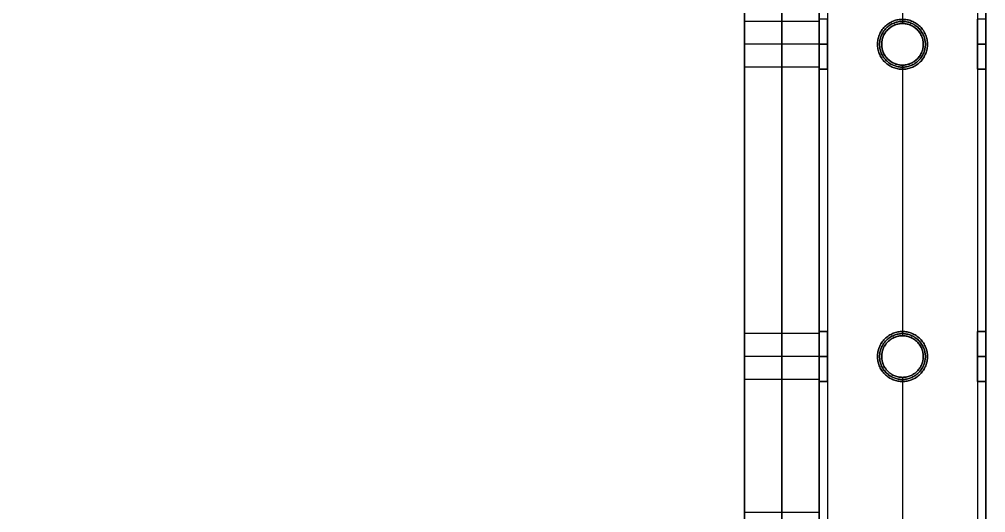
# Model space of a CAD drawing. Header units: millimetres. Extents: x -6529 to 809, y -8611 to 207.
# Drawn here: x 576.8 to 809, y -7653 to -7534.5 of the extents above; entities that cross this region are included whole.
import ezdxf

# ---------------------------------------------------------------- set-up
doc = ezdxf.new("R2010")
doc.units = ezdxf.units.MM
doc.header["$MEASUREMENT"] = 0
doc.layers.add('platen', color=7, linetype='Continuous', true_color=0x007f00)
doc.layers.add('staal', color=5, linetype='Continuous', true_color=0x0000ff)

# ---------------------------------------------------------------- blocks, each defined once
blk = doc.blocks.new('plaat base')
at = {"layer": 'platen'}
for p, q in [((58, -600), (1258, -600)), ((58, -600, 18), (1258, -600, 18)), ((245.5, -1232.5), (245.5, -1232.5, 18)), ((320.5, -1232.5), (320.5, -1232.5, 18)), ((240, -1238), (240, -1238, 18)), ((251, -1238), (251, -1238, 18)), ((315, -1238), (315, -1238, 18)), ((326, -1238), (326, -1238, 18)), ((245.5, -1243.5), (245.5, -1243.5, 18)), ((320.5, -1243.5), (320.5, -1243.5, 18))]:
    blk.add_line(p, q, dxfattribs=at)
for points in [[(658, 58), (508, 58), (358, 58)], [(358, 58), (358, 58, 9), (358, 58, 18)], [(658, 58, 18), (508, 58, 18), (358, 58, 18)], [(358, 58), (358, 29), (358, 0)], [(358, 58, 18), (358, 29, 18), (358, 0, 18)], [(658, 58, 9), (508, 58, 9), (358, 58, 9)], [(358, 58, 9), (358, 29, 9), (358, 0, 9)], [(1258, -300), (1258, -121), (1258, 58)], [(1258, -300, 18), (1258, -121, 18), (1258, 58, 18)], [(1258, -300, 9), (1258, -121, 9), (1258, 58, 9)], [(358, 29), (358, 29, 9), (358, 29, 18)], [(358, 0), (179, 0), (0, 0)], [(358, 0, 18), (179, 0, 18), (0, 0, 18)], [(358, 0, 9), (179, 0, 9), (0, 0, 9)], [(358, 0), (358, 0, 9), (358, 0, 18)], [(358, -1258), (358, -1229), (358, -1200)], [(358, -1200), (358, -1200, 9), (358, -1200, 18)], [(358, -1258, 18), (358, -1229, 18), (358, -1200, 18)], [(358, -1200), (508, -1200), (658, -1200)], [(358, -1200, 18), (508, -1200, 18), (658, -1200, 18)], [(358, -1258, 9), (358, -1229, 9), (358, -1200, 9)], [(358, -1200, 9), (508, -1200, 9), (658, -1200, 9)], [(358, -1229), (358, -1229, 9), (358, -1229, 18)], [(58, -1258), (208, -1258), (358, -1258)], [(58, -1258, 18), (208, -1258, 18), (358, -1258, 18)], [(58, -1258, 9), (208, -1258, 9), (358, -1258, 9)], [(358, -1258), (358, -1258, 9), (358, -1258, 18)]]:
    blk.add_open_spline(points, degree=2, dxfattribs=at)
for points in [[(245.5, -1243.5), (240, -1243.5), (240, -1238), (240, -1232.5), (245.5, -1232.5), (251, -1232.5), (251, -1238), (251, -1243.5), (245.5, -1243.5)], [(245.5, -1243.5, 18), (240, -1243.5, 18), (240, -1238, 18), (240, -1232.5, 18), (245.5, -1232.5, 18), (251, -1232.5, 18), (251, -1238, 18), (251, -1243.5, 18), (245.5, -1243.5, 18)], [(320.5, -1243.5), (315, -1243.5), (315, -1238), (315, -1232.5), (320.5, -1232.5), (326, -1232.5), (326, -1238), (326, -1243.5), (320.5, -1243.5)], [(320.5, -1243.5, 18), (315, -1243.5, 18), (315, -1238, 18), (315, -1232.5, 18), (320.5, -1232.5, 18), (326, -1232.5, 18), (326, -1238, 18), (326, -1243.5, 18), (320.5, -1243.5, 18)]]:
    blk.add_rational_spline(points, [1, 0.707106781187, 1, 0.707106781187, 1, 0.707106781187, 1, 0.707106781187, 1], degree=2, knots=[-31.415927, -31.415927, -31.415927, -23.561945, -23.561945, -15.707963, -15.707963, -7.853982, -7.853982, 0, 0, 0], dxfattribs=at)
blk = doc.blocks.new('plaat laag')
at = {"layer": 'platen'}
for p, q in [((-3.27, -989.99, -38), (14.73, -990.05, -38)), ((-3.29, -995.49, -43.5), (14.71, -995.55, -43.5)), ((-3.29, -995.49, -32.5), (14.71, -995.55, -32.5)), ((-3.31, -1000.99, -38), (14.69, -1001.05, -38)), ((-3.52, -1064.99, -38), (14.48, -1065.05, -38)), ((-3.54, -1070.49, -43.5), (14.46, -1070.55, -43.5)), ((-3.54, -1070.49, -32.5), (14.46, -1070.55, -32.5)), ((-3.56, -1075.99, -38), (14.44, -1076.05, -38))]:
    blk.add_line(p, q, dxfattribs=at)
for points in [[(-0.19, -58, 300), (-2.18, -658, 300), (-4.16, -1257.99, 300)], [(17.81, -58.06, 300), (15.82, -658.06, 300), (13.84, -1258.05, 300)], [(-3.17, -957.99, 600), (-3.76, -1136.99, 600), (-4.35, -1315.99, 600)], [(-4.16, -1257.99, -58), (-3.66, -1107.99, -58), (-3.17, -957.99, -58)], [(5.83, -958.02, 600), (5.24, -1137.02, 600), (4.65, -1316.02, 600)], [(4.84, -1258.02, -58), (5.34, -1108.02, -58), (5.83, -958.02, -58)], [(14.83, -958.05, 600), (14.24, -1137.05, 600), (13.65, -1316.05, 600)], [(13.84, -1258.05, -58), (14.34, -1108.05, -58), (14.83, -958.05, -58)]]:
    blk.add_open_spline(points, degree=2, dxfattribs=at)
for points in [[(-3.29, -995.49, -43.5), (-3.31, -1000.99, -43.5), (-3.31, -1000.99, -38), (-3.31, -1000.99, -32.5), (-3.29, -995.49, -32.5), (-3.27, -989.99, -32.5), (-3.27, -989.99, -38), (-3.27, -989.99, -43.5), (-3.29, -995.49, -43.5)], [(14.71, -995.55, -43.5), (14.69, -1001.05, -43.5), (14.69, -1001.05, -38), (14.69, -1001.05, -32.5), (14.71, -995.55, -32.5), (14.73, -990.05, -32.5), (14.73, -990.05, -38), (14.73, -990.05, -43.5), (14.71, -995.55, -43.5)], [(-3.54, -1070.49, -43.5), (-3.56, -1075.99, -43.5), (-3.56, -1075.99, -38), (-3.56, -1075.99, -32.5), (-3.54, -1070.49, -32.5), (-3.52, -1064.99, -32.5), (-3.52, -1064.99, -38), (-3.52, -1064.99, -43.5), (-3.54, -1070.49, -43.5)], [(14.46, -1070.55, -43.5), (14.44, -1076.05, -43.5), (14.44, -1076.05, -38), (14.44, -1076.05, -32.5), (14.46, -1070.55, -32.5), (14.48, -1065.05, -32.5), (14.48, -1065.05, -38), (14.48, -1065.05, -43.5), (14.46, -1070.55, -43.5)]]:
    blk.add_rational_spline(points, [1, 0.707106781187, 1, 0.707106781187, 1, 0.707106781187, 1, 0.707106781187, 1], degree=2, knots=[-31.415927, -31.415927, -31.415927, -23.561945, -23.561945, -15.707963, -15.707963, -7.853982, -7.853982, 0, 0, 0], dxfattribs=at)
blk = doc.blocks.new('top plaat')
at = {"layer": 'platen'}
for p, q in [((1296, -200), (1296, -200, 18)), ((1290.5, -205.5), (1290.5, -205.5, 18)), ((1301.5, -205.5), (1301.5, -205.5, 18)), ((1296, -211), (1296, -211, 18)), ((1296, -275), (1296, -275, 18)), ((1290.5, -280.5), (1290.5, -280.5, 18)), ((1301.5, -280.5), (1301.5, -280.5, 18)), ((1296, -286), (1296, -286, 18))]:
    blk.add_line(p, q, dxfattribs=at)
for points in [[(1316, -1236), (1316, -927), (1316, -618), (1316, -309), (1316, 0)], [(1316, -1236, 18), (1316, -927, 18), (1316, -618, 18), (1316, -309, 18), (1316, 0, 18)], [(1316, -1236, 9), (1316, -927, 9), (1316, -618, 9), (1316, -309, 9), (1316, 0, 9)]]:
    blk.add_open_spline(points, degree=2, knots=[7292.2246, 7292.2246, 7292.2246, 7911.517745, 7911.517745, 8530.810891, 8530.810891, 8530.810891], dxfattribs=at)
for points, knots in [([(1290.5, -205.5), (1290.5, -200), (1296, -200), (1301.5, -200), (1301.5, -205.5), (1301.5, -211), (1296, -211), (1290.5, -211), (1290.5, -205.5)], [-31.415927, -31.415927, -31.415927, -23.561945, -23.561945, -15.707963, -15.707963, -7.853982, -7.853982, 0, 0, 0]), ([(1290.5, -205.5, 18), (1290.5, -200, 18), (1296, -200, 18), (1301.5, -200, 18), (1301.5, -205.5, 18), (1301.5, -211, 18), (1296, -211, 18), (1290.5, -211, 18), (1290.5, -205.5, 18)], [-31.415927, -31.415927, -31.415927, -23.561945, -23.561945, -15.707963, -15.707963, -7.853982, -7.853982, 0, 0, 0]), ([(1290.5, -205.5, 9), (1290.5, -211, 9), (1296, -211, 9), (1301.5, -211, 9), (1301.5, -205.5, 9), (1301.5, -200, 9), (1296, -200, 9), (1290.5, -200, 9), (1290.5, -205.5, 9)], [0, 0, 0, 7.853982, 7.853982, 15.707963, 15.707963, 23.561945, 23.561945, 31.415927, 31.415927, 31.415927]), ([(1290.5, -280.5), (1290.5, -275), (1296, -275), (1301.5, -275), (1301.5, -280.5), (1301.5, -286), (1296, -286), (1290.5, -286), (1290.5, -280.5)], [-31.415927, -31.415927, -31.415927, -23.561945, -23.561945, -15.707963, -15.707963, -7.853982, -7.853982, 0, 0, 0]), ([(1290.5, -280.5, 18), (1290.5, -275, 18), (1296, -275, 18), (1301.5, -275, 18), (1301.5, -280.5, 18), (1301.5, -286, 18), (1296, -286, 18), (1290.5, -286, 18), (1290.5, -280.5, 18)], [-31.415927, -31.415927, -31.415927, -23.561945, -23.561945, -15.707963, -15.707963, -7.853982, -7.853982, 0, 0, 0]), ([(1290.5, -280.5, 9), (1290.5, -286, 9), (1296, -286, 9), (1301.5, -286, 9), (1301.5, -280.5, 9), (1301.5, -275, 9), (1296, -275, 9), (1290.5, -275, 9), (1290.5, -280.5, 9)], [0, 0, 0, 7.853982, 7.853982, 15.707963, 15.707963, 23.561945, 23.561945, 31.415927, 31.415927, 31.415927])]:
    blk.add_rational_spline(points, [1, 0.707106781187, 1, 0.707106781187, 1, 0.707106781187, 1, 0.707106781187, 1], degree=2, knots=knots, dxfattribs=at)

msp = doc.modelspace()

# ---------------------------------------------------------------- linework, layer by layer
at = {"layer": 'staal'}
for p, q in [((771.03, -7534.5, 696), (769.03, -7534.5, 696)), ((789.03, -7534.5, 714), (789.03, -7534.5, 716)), ((789.03, -7534.5, 676), (789.03, -7534.5, 678)), ((789.03, -7535.5, 38), (789.03, -7535.5, 40)), ((789.03, -7535.5), (789.03, -7535.5, 2)), ((809.03, -7534.5, 696), (807.03, -7534.5, 696)), ((771.03, -7540.5, 1966), (769.03, -7540.5, 1966)), ((771.03, -7540.5, 1978), (769.03, -7540.5, 1978)), ((769.03, -7540.5, 14), (771.03, -7540.5, 14)), ((769.03, -7540.5, 26), (771.03, -7540.5, 26)), ((771.03, -7540.5, 690), (769.03, -7540.5, 690)), ((771.03, -7540.5, 702), (769.03, -7540.5, 702)), ((783.03, -7540.5, 1990), (783.03, -7540.5, 1992)), ((783.03, -7540.5, 1952), (783.03, -7540.5, 1954)), ((783.03, -7540.5, 714), (783.03, -7540.5, 716)), ((783.03, -7540.5, 676), (783.03, -7540.5, 678)), ((784.03, -7540.5), (784.03, -7540.5, 2)), ((784.03, -7540.5, 38), (784.03, -7540.5, 40)), ((794.03, -7540.5, 38), (794.03, -7540.5, 40)), ((794.03, -7540.5), (794.03, -7540.5, 2)), ((795.03, -7540.5, 1990), (795.03, -7540.5, 1992)), ((795.03, -7540.5, 1952), (795.03, -7540.5, 1954)), ((795.03, -7540.5, 714), (795.03, -7540.5, 716)), ((795.03, -7540.5, 676), (795.03, -7540.5, 678)), ((809.03, -7540.5, 1966), (807.03, -7540.5, 1966)), ((809.03, -7540.5, 1978), (807.03, -7540.5, 1978)), ((807.03, -7540.5, 14), (809.03, -7540.5, 14)), ((807.03, -7540.5, 26), (809.03, -7540.5, 26)), ((809.03, -7540.5, 690), (807.03, -7540.5, 690)), ((809.03, -7540.5, 702), (807.03, -7540.5, 702)), ((789.03, -7545.5, 38), (789.03, -7545.5, 40)), ((789.03, -7545.5), (789.03, -7545.5, 2)), ((771.03, -7546.5, 1972), (769.03, -7546.5, 1972)), ((769.03, -7546.5, 20), (771.03, -7546.5, 20)), ((771.03, -7546.5, 696), (769.03, -7546.5, 696)), ((789.03, -7546.5, 1990), (789.03, -7546.5, 1992)), ((789.03, -7546.5, 1952), (789.03, -7546.5, 1954)), ((789.03, -7546.5, 714), (789.03, -7546.5, 716)), ((789.03, -7546.5, 676), (789.03, -7546.5, 678)), ((809.03, -7546.5, 1972), (807.03, -7546.5, 1972)), ((807.03, -7546.5, 20), (809.03, -7546.5, 20)), ((809.03, -7546.5, 696), (807.03, -7546.5, 696)), ((771.03, -7609.5, 1972), (769.03, -7609.5, 1972)), ((769.03, -7609.5, 20), (771.03, -7609.5, 20)), ((771.03, -7609.5, 696), (769.03, -7609.5, 696)), ((789.03, -7609.5, 1990), (789.03, -7609.5, 1992)), ((789.03, -7609.5, 1952), (789.03, -7609.5, 1954)), ((789.03, -7609.5, 714), (789.03, -7609.5, 716)), ((789.03, -7609.5, 676), (789.03, -7609.5, 678)), ((789.03, -7610.5, 38), (789.03, -7610.5, 40)), ((789.03, -7610.5), (789.03, -7610.5, 2)), ((809.03, -7609.5, 1972), (807.03, -7609.5, 1972)), ((807.03, -7609.5, 20), (809.03, -7609.5, 20)), ((809.03, -7609.5, 696), (807.03, -7609.5, 696)), ((771.03, -7615.5, 1966), (769.03, -7615.5, 1966)), ((771.03, -7615.5, 1978), (769.03, -7615.5, 1978)), ((769.03, -7615.5, 14), (771.03, -7615.5, 14)), ((769.03, -7615.5, 26), (771.03, -7615.5, 26)), ((771.03, -7615.5, 690), (769.03, -7615.5, 690)), ((771.03, -7615.5, 702), (769.03, -7615.5, 702)), ((783.03, -7615.5, 1990), (783.03, -7615.5, 1992)), ((783.03, -7615.5, 1952), (783.03, -7615.5, 1954)), ((783.03, -7615.5, 714), (783.03, -7615.5, 716)), ((783.03, -7615.5, 676), (783.03, -7615.5, 678)), ((784.03, -7615.5), (784.03, -7615.5, 2)), ((784.03, -7615.5, 38), (784.03, -7615.5, 40)), ((794.03, -7615.5, 38), (794.03, -7615.5, 40)), ((794.03, -7615.5), (794.03, -7615.5, 2)), ((795.03, -7615.5, 1990), (795.03, -7615.5, 1992)), ((795.03, -7615.5, 1952), (795.03, -7615.5, 1954)), ((795.03, -7615.5, 714), (795.03, -7615.5, 716)), ((795.03, -7615.5, 676), (795.03, -7615.5, 678)), ((809.03, -7615.5, 1966), (807.03, -7615.5, 1966)), ((809.03, -7615.5, 1978), (807.03, -7615.5, 1978)), ((807.03, -7615.5, 14), (809.03, -7615.5, 14)), ((807.03, -7615.5, 26), (809.03, -7615.5, 26)), ((809.03, -7615.5, 690), (807.03, -7615.5, 690)), ((809.03, -7615.5, 702), (807.03, -7615.5, 702)), ((771.03, -7621.5, 1972), (769.03, -7621.5, 1972)), ((769.03, -7621.5, 20), (771.03, -7621.5, 20)), ((771.03, -7621.5, 696), (769.03, -7621.5, 696)), ((789.03, -7620.5, 38), (789.03, -7620.5, 40)), ((789.03, -7620.5), (789.03, -7620.5, 2)), ((789.03, -7621.5, 1990), (789.03, -7621.5, 1992)), ((789.03, -7621.5, 1952), (789.03, -7621.5, 1954)), ((789.03, -7621.5, 714), (789.03, -7621.5, 716)), ((789.03, -7621.5, 676), (789.03, -7621.5, 678)), ((809.03, -7621.5, 1972), (807.03, -7621.5, 1972)), ((807.03, -7621.5, 20), (809.03, -7621.5, 20)), ((809.03, -7621.5, 696), (807.03, -7621.5, 696))]:
    msp.add_line(p, q, dxfattribs=at)
for points in [[(-506.97, -7295), (809.03, -7295), (809.03, -8611), (-506.97, -8611)], [(-466.97, -7335), (769.03, -7335), (769.03, -8571), (-466.97, -8571)]]:
    msp.add_lwpolyline(points, close=True, dxfattribs=at)
for centre in [(789.03, -7540.5), (789.03, -7540.5, 39), (789.03, -7540.5, 1), (789.03, -7615.5), (789.03, -7615.5, 39), (789.03, -7615.5, 1)]:
    msp.add_circle(centre, 5, dxfattribs=at)
for points in [[(807.03, -7297, 1990), (807.03, -7953, 1990), (807.03, -8609, 1990)], [(807.03, -7297, 1954), (807.03, -7953, 1954), (807.03, -8609, 1954)], [(807.03, -7297, 38), (807.03, -7953, 38), (807.03, -8609, 38)], [(807.03, -7297, 2), (807.03, -7953, 2), (807.03, -8609, 2)], [(807.03, -7297, 714), (807.03, -7953, 714), (807.03, -8609, 714)], [(807.03, -7297, 678), (807.03, -7953, 678), (807.03, -8609, 678)], [(809.03, -7295, 1952), (809.03, -7953, 1952), (809.03, -8611, 1952)], [(809.03, -7295, 1992), (809.03, -7953, 1992), (809.03, -8611, 1992)], [(809.03, -7295), (809.03, -7953), (809.03, -8611)], [(809.03, -7295, 40), (809.03, -7953, 40), (809.03, -8611, 40)], [(809.03, -7295, 676), (809.03, -7953, 676), (809.03, -8611, 676)], [(809.03, -7295, 716), (809.03, -7953, 716), (809.03, -8611, 716)], [(771.03, -7333, 1990), (771.03, -7953, 1990), (771.03, -8573, 1990)], [(771.03, -7333, 1954), (771.03, -7953, 1954), (771.03, -8573, 1954)], [(771.03, -7333, 38), (771.03, -7953, 38), (771.03, -8573, 38)], [(771.03, -7333, 2), (771.03, -7953, 2), (771.03, -8573, 2)], [(771.03, -7333, 714), (771.03, -7953, 714), (771.03, -8573, 714)], [(771.03, -7333, 678), (771.03, -7953, 678), (771.03, -8573, 678)], [(769.03, -7335, 1952), (769.03, -7953, 1952), (769.03, -8571, 1952)], [(769.03, -7335, 1992), (769.03, -7953, 1992), (769.03, -8571, 1992)], [(769.03, -7335), (769.03, -7953), (769.03, -8571)], [(769.03, -7335, 40), (769.03, -7953, 40), (769.03, -8571, 40)], [(769.03, -7335, 676), (769.03, -7953, 676), (769.03, -8571, 676)], [(769.03, -7335, 716), (769.03, -7953, 716), (769.03, -8571, 716)], [(789.03, -7470.5, 40), (789.03, -7503, 40), (789.03, -7535.5, 40)], [(789.03, -7470.5, 38), (789.03, -7503, 38), (789.03, -7535.5, 38)], [(789.03, -7470.5, 2), (789.03, -7503, 2), (789.03, -7535.5, 2)], [(789.03, -7470.5), (789.03, -7503), (789.03, -7535.5)], [(771.03, -7471.5, 696), (771.03, -7503, 696), (771.03, -7534.5, 696)], [(789.03, -7471.5, 716), (789.03, -7503, 716), (789.03, -7534.5, 716)], [(789.03, -7471.5, 714), (789.03, -7503, 714), (789.03, -7534.5, 714)], [(789.03, -7471.5, 678), (789.03, -7503, 678), (789.03, -7534.5, 678)], [(789.03, -7471.5, 676), (789.03, -7503, 676), (789.03, -7534.5, 676)], [(807.03, -7471.5, 696), (807.03, -7503, 696), (807.03, -7534.5, 696)], [(809.03, -7471.5, 696), (809.03, -7503, 696), (809.03, -7534.5, 696)], [(789.03, -7545.5, 40), (789.03, -7578, 40), (789.03, -7610.5, 40)], [(789.03, -7545.5, 38), (789.03, -7578, 38), (789.03, -7610.5, 38)], [(789.03, -7545.5, 2), (789.03, -7578, 2), (789.03, -7610.5, 2)], [(789.03, -7545.5), (789.03, -7578), (789.03, -7610.5)], [(769.03, -7546.5, 1972), (769.03, -7578, 1972), (769.03, -7609.5, 1972)], [(769.03, -7546.5, 20), (769.03, -7578, 20), (769.03, -7609.5, 20)], [(769.03, -7546.5, 696), (769.03, -7578, 696), (769.03, -7609.5, 696)], [(771.03, -7546.5, 1972), (771.03, -7578, 1972), (771.03, -7609.5, 1972)], [(771.03, -7546.5, 20), (771.03, -7578, 20), (771.03, -7609.5, 20)], [(771.03, -7546.5, 696), (771.03, -7578, 696), (771.03, -7609.5, 696)], [(789.03, -7546.5, 1992), (789.03, -7578, 1992), (789.03, -7609.5, 1992)], [(789.03, -7546.5, 1990), (789.03, -7578, 1990), (789.03, -7609.5, 1990)], [(789.03, -7546.5, 1954), (789.03, -7578, 1954), (789.03, -7609.5, 1954)], [(789.03, -7546.5, 1952), (789.03, -7578, 1952), (789.03, -7609.5, 1952)], [(789.03, -7546.5, 716), (789.03, -7578, 716), (789.03, -7609.5, 716)], [(789.03, -7546.5, 714), (789.03, -7578, 714), (789.03, -7609.5, 714)], [(789.03, -7546.5, 678), (789.03, -7578, 678), (789.03, -7609.5, 678)], [(789.03, -7546.5, 676), (789.03, -7578, 676), (789.03, -7609.5, 676)], [(807.03, -7546.5, 1972), (807.03, -7578, 1972), (807.03, -7609.5, 1972)], [(807.03, -7546.5, 20), (807.03, -7578, 20), (807.03, -7609.5, 20)], [(807.03, -7546.5, 696), (807.03, -7578, 696), (807.03, -7609.5, 696)], [(809.03, -7546.5, 1972), (809.03, -7578, 1972), (809.03, -7609.5, 1972)], [(809.03, -7546.5, 20), (809.03, -7578, 20), (809.03, -7609.5, 20)], [(809.03, -7546.5, 696), (809.03, -7578, 696), (809.03, -7609.5, 696)], [(769.03, -7621.5, 1972), (769.03, -7653, 1972), (769.03, -7684.5, 1972)], [(769.03, -7621.5, 20), (769.03, -7653, 20), (769.03, -7684.5, 20)], [(769.03, -7621.5, 696), (769.03, -7653, 696), (769.03, -7684.5, 696)], [(771.03, -7621.5, 1972), (771.03, -7653, 1972), (771.03, -7684.5, 1972)], [(771.03, -7621.5, 20), (771.03, -7653, 20), (771.03, -7684.5, 20)], [(771.03, -7621.5, 696), (771.03, -7653, 696), (771.03, -7684.5, 696)], [(789.03, -7620.5, 40), (789.03, -7653, 40), (789.03, -7685.5, 40)], [(789.03, -7620.5, 38), (789.03, -7653, 38), (789.03, -7685.5, 38)], [(789.03, -7620.5, 2), (789.03, -7653, 2), (789.03, -7685.5, 2)], [(789.03, -7620.5), (789.03, -7653), (789.03, -7685.5)], [(789.03, -7621.5, 1992), (789.03, -7653, 1992), (789.03, -7684.5, 1992)], [(789.03, -7621.5, 1990), (789.03, -7653, 1990), (789.03, -7684.5, 1990)], [(789.03, -7621.5, 1954), (789.03, -7653, 1954), (789.03, -7684.5, 1954)], [(789.03, -7621.5, 1952), (789.03, -7653, 1952), (789.03, -7684.5, 1952)], [(789.03, -7621.5, 716), (789.03, -7653, 716), (789.03, -7684.5, 716)], [(789.03, -7621.5, 714), (789.03, -7653, 714), (789.03, -7684.5, 714)], [(789.03, -7621.5, 678), (789.03, -7653, 678), (789.03, -7684.5, 678)], [(789.03, -7621.5, 676), (789.03, -7653, 676), (789.03, -7684.5, 676)], [(807.03, -7621.5, 1972), (807.03, -7653, 1972), (807.03, -7684.5, 1972)], [(807.03, -7621.5, 20), (807.03, -7653, 20), (807.03, -7684.5, 20)], [(807.03, -7621.5, 696), (807.03, -7653, 696), (807.03, -7684.5, 696)], [(809.03, -7621.5, 1972), (809.03, -7653, 1972), (809.03, -7684.5, 1972)], [(809.03, -7621.5, 20), (809.03, -7653, 20), (809.03, -7684.5, 20)], [(809.03, -7621.5, 696), (809.03, -7653, 696), (809.03, -7684.5, 696)]]:
    msp.add_open_spline(points, degree=2, dxfattribs=at)
for points, weights, knots in [([(769.03, -7540.5, 1966), (769.03, -7546.5, 1966), (769.03, -7546.5, 1972), (769.03, -7546.5, 1978), (769.03, -7540.5, 1978), (769.03, -7534.5, 1978), (769.03, -7534.5, 1972), (769.03, -7534.5, 1966), (769.03, -7540.5, 1966)], [1, 0.707106781187, 1, 0.707106781187, 1, 0.707106781187, 1, 0.707106781187, 1], [-31.415927, -31.415927, -31.415927, -23.561945, -23.561945, -15.707963, -15.707963, -7.853982, -7.853982, 0, 0, 0]), ([(769.03, -7540.5, 14), (769.03, -7546.5, 14), (769.03, -7546.5, 20), (769.03, -7546.5, 26), (769.03, -7540.5, 26), (769.03, -7534.5, 26), (769.03, -7534.5, 20), (769.03, -7534.5, 14), (769.03, -7540.5, 14)], [1, 0.707106781187, 1, 0.707106781187, 1, 0.707106781187, 1, 0.707106781187, 1], [-31.415927, -31.415927, -31.415927, -23.561945, -23.561945, -15.707963, -15.707963, -7.853982, -7.853982, 0, 0, 0]), ([(769.03, -7540.5, 690), (769.03, -7546.5, 690), (769.03, -7546.5, 696), (769.03, -7546.5, 702), (769.03, -7540.5, 702), (769.03, -7534.5, 702), (769.03, -7534.5, 696), (769.03, -7534.5, 690), (769.03, -7540.5, 690)], [1, 0.707106781187, 1, 0.707106781187, 1, 0.707106781187, 1, 0.707106781187, 1], [-31.415927, -31.415927, -31.415927, -23.561945, -23.561945, -15.707963, -15.707963, -7.853982, -7.853982, 0, 0, 0]), ([(771.03, -7540.5, 1966), (771.03, -7534.5, 1966), (771.03, -7534.5, 1972), (771.03, -7534.5, 1978), (771.03, -7540.5, 1978), (771.03, -7546.5, 1978), (771.03, -7546.5, 1972), (771.03, -7546.5, 1966), (771.03, -7540.5, 1966)], [1, 0.707106781187, 1, 0.707106781187, 1, 0.707106781187, 1, 0.707106781187, 1], [0, 0, 0, 7.853982, 7.853982, 15.707963, 15.707963, 23.561945, 23.561945, 31.415927, 31.415927, 31.415927]), ([(771.03, -7540.5, 14), (771.03, -7534.5, 14), (771.03, -7534.5, 20), (771.03, -7534.5, 26), (771.03, -7540.5, 26), (771.03, -7546.5, 26), (771.03, -7546.5, 20), (771.03, -7546.5, 14), (771.03, -7540.5, 14)], [1, 0.707106781187, 1, 0.707106781187, 1, 0.707106781187, 1, 0.707106781187, 1], [0, 0, 0, 7.853982, 7.853982, 15.707963, 15.707963, 23.561945, 23.561945, 31.415927, 31.415927, 31.415927]), ([(771.03, -7540.5, 690), (771.03, -7534.5, 690), (771.03, -7534.5, 696), (771.03, -7534.5, 702), (771.03, -7540.5, 702), (771.03, -7546.5, 702), (771.03, -7546.5, 696), (771.03, -7546.5, 690), (771.03, -7540.5, 690)], [1, 0.707106781187, 1, 0.707106781187, 1, 0.707106781187, 1, 0.707106781187, 1], [0, 0, 0, 7.853982, 7.853982, 15.707963, 15.707963, 23.561945, 23.561945, 31.415927, 31.415927, 31.415927]), ([(783.03, -7540.5, 1992), (783.03, -7546.5, 1992), (789.03, -7546.5, 1992), (795.03, -7546.5, 1992), (795.03, -7540.5, 1992), (795.03, -7534.5, 1992), (789.03, -7534.5, 1992), (783.03, -7534.5, 1992), (783.03, -7540.5, 1992)], [1, 0.707106781187, 1, 0.707106781187, 1, 0.707106781187, 1, 0.707106781187, 1], [-31.415927, -31.415927, -31.415927, -23.561945, -23.561945, -15.707963, -15.707963, -7.853982, -7.853982, 0, 0, 0]), ([(783.03, -7540.5, 1990), (783.03, -7534.5, 1990), (789.03, -7534.5, 1990), (795.03, -7534.5, 1990), (795.03, -7540.5, 1990), (795.03, -7546.5, 1990), (789.03, -7546.5, 1990), (783.03, -7546.5, 1990), (783.03, -7540.5, 1990)], [1, 0.707106781187, 1, 0.707106781187, 1, 0.707106781187, 1, 0.707106781187, 1], [0, 0, 0, 7.853982, 7.853982, 15.707963, 15.707963, 23.561945, 23.561945, 31.415927, 31.415927, 31.415927]), ([(783.03, -7540.5, 1954), (783.03, -7546.5, 1954), (789.03, -7546.5, 1954), (795.03, -7546.5, 1954), (795.03, -7540.5, 1954), (795.03, -7534.5, 1954), (789.03, -7534.5, 1954), (783.03, -7534.5, 1954), (783.03, -7540.5, 1954)], [1, 0.707106781187, 1, 0.707106781187, 1, 0.707106781187, 1, 0.707106781187, 1], [-31.415927, -31.415927, -31.415927, -23.561945, -23.561945, -15.707963, -15.707963, -7.853982, -7.853982, 0, 0, 0]), ([(783.03, -7540.5, 1952), (783.03, -7534.5, 1952), (789.03, -7534.5, 1952), (795.03, -7534.5, 1952), (795.03, -7540.5, 1952), (795.03, -7546.5, 1952), (789.03, -7546.5, 1952), (783.03, -7546.5, 1952), (783.03, -7540.5, 1952)], [1, 0.707106781187, 1, 0.707106781187, 1, 0.707106781187, 1, 0.707106781187, 1], [0, 0, 0, 7.853982, 7.853982, 15.707963, 15.707963, 23.561945, 23.561945, 31.415927, 31.415927, 31.415927]), ([(783.03, -7540.5, 716), (783.03, -7546.5, 716), (789.03, -7546.5, 716), (795.03, -7546.5, 716), (795.03, -7540.5, 716), (795.03, -7534.5, 716), (789.03, -7534.5, 716), (783.03, -7534.5, 716), (783.03, -7540.5, 716)], [1, 0.707106781187, 1, 0.707106781187, 1, 0.707106781187, 1, 0.707106781187, 1], [-31.415927, -31.415927, -31.415927, -23.561945, -23.561945, -15.707963, -15.707963, -7.853982, -7.853982, 0, 0, 0]), ([(783.03, -7540.5, 714), (783.03, -7534.5, 714), (789.03, -7534.5, 714), (795.03, -7534.5, 714), (795.03, -7540.5, 714), (795.03, -7546.5, 714), (789.03, -7546.5, 714), (783.03, -7546.5, 714), (783.03, -7540.5, 714)], [1, 0.707106781187, 1, 0.707106781187, 1, 0.707106781187, 1, 0.707106781187, 1], [0, 0, 0, 7.853982, 7.853982, 15.707963, 15.707963, 23.561945, 23.561945, 31.415927, 31.415927, 31.415927]), ([(783.03, -7540.5, 678), (783.03, -7546.5, 678), (789.03, -7546.5, 678), (795.03, -7546.5, 678), (795.03, -7540.5, 678), (795.03, -7534.5, 678), (789.03, -7534.5, 678), (783.03, -7534.5, 678), (783.03, -7540.5, 678)], [1, 0.707106781187, 1, 0.707106781187, 1, 0.707106781187, 1, 0.707106781187, 1], [-31.415927, -31.415927, -31.415927, -23.561945, -23.561945, -15.707963, -15.707963, -7.853982, -7.853982, 0, 0, 0]), ([(783.03, -7540.5, 676), (783.03, -7534.5, 676), (789.03, -7534.5, 676), (795.03, -7534.5, 676), (795.03, -7540.5, 676), (795.03, -7546.5, 676), (789.03, -7546.5, 676), (783.03, -7546.5, 676), (783.03, -7540.5, 676)], [1, 0.707106781187, 1, 0.707106781187, 1, 0.707106781187, 1, 0.707106781187, 1], [0, 0, 0, 7.853982, 7.853982, 15.707963, 15.707963, 23.561945, 23.561945, 31.415927, 31.415927, 31.415927]), ([(784.03, -7540.5, 40), (784.03, -7545.5, 40), (789.03, -7545.5, 40), (794.03, -7545.5, 40), (794.03, -7540.5, 40), (794.03, -7535.5, 40), (789.03, -7535.5, 40), (784.03, -7535.5, 40), (784.03, -7540.5, 40)], [1, 0.707106781187, 1, 0.707106781187, 1, 0.707106781187, 1, 0.707106781187, 1], [-31.415927, -31.415927, -31.415927, -23.561945, -23.561945, -15.707963, -15.707963, -7.853982, -7.853982, 0, 0, 0]), ([(784.03, -7540.5, 38), (784.03, -7535.5, 38), (789.03, -7535.5, 38), (794.03, -7535.5, 38), (794.03, -7540.5, 38), (794.03, -7545.5, 38), (789.03, -7545.5, 38), (784.03, -7545.5, 38), (784.03, -7540.5, 38)], [1, 0.707106781187, 1, 0.707106781187, 1, 0.707106781187, 1, 0.707106781187, 1], [0, 0, 0, 7.853982, 7.853982, 15.707963, 15.707963, 23.561945, 23.561945, 31.415927, 31.415927, 31.415927]), ([(784.03, -7540.5, 2), (784.03, -7545.5, 2), (789.03, -7545.5, 2), (794.03, -7545.5, 2), (794.03, -7540.5, 2), (794.03, -7535.5, 2), (789.03, -7535.5, 2), (784.03, -7535.5, 2), (784.03, -7540.5, 2)], [1, 0.707106781187, 1, 0.707106781187, 1, 0.707106781187, 1, 0.707106781187, 1], [-31.415927, -31.415927, -31.415927, -23.561945, -23.561945, -15.707963, -15.707963, -7.853982, -7.853982, 0, 0, 0]), ([(807.03, -7540.5, 1966), (807.03, -7546.5, 1966), (807.03, -7546.5, 1972), (807.03, -7546.5, 1978), (807.03, -7540.5, 1978), (807.03, -7534.5, 1978), (807.03, -7534.5, 1972), (807.03, -7534.5, 1966), (807.03, -7540.5, 1966)], [1, 0.707106781187, 1, 0.707106781187, 1, 0.707106781187, 1, 0.707106781187, 1], [-31.415927, -31.415927, -31.415927, -23.561945, -23.561945, -15.707963, -15.707963, -7.853982, -7.853982, 0, 0, 0]), ([(807.03, -7540.5, 14), (807.03, -7546.5, 14), (807.03, -7546.5, 20), (807.03, -7546.5, 26), (807.03, -7540.5, 26), (807.03, -7534.5, 26), (807.03, -7534.5, 20), (807.03, -7534.5, 14), (807.03, -7540.5, 14)], [1, 0.707106781187, 1, 0.707106781187, 1, 0.707106781187, 1, 0.707106781187, 1], [-31.415927, -31.415927, -31.415927, -23.561945, -23.561945, -15.707963, -15.707963, -7.853982, -7.853982, 0, 0, 0]), ([(807.03, -7540.5, 690), (807.03, -7546.5, 690), (807.03, -7546.5, 696), (807.03, -7546.5, 702), (807.03, -7540.5, 702), (807.03, -7534.5, 702), (807.03, -7534.5, 696), (807.03, -7534.5, 690), (807.03, -7540.5, 690)], [1, 0.707106781187, 1, 0.707106781187, 1, 0.707106781187, 1, 0.707106781187, 1], [-31.415927, -31.415927, -31.415927, -23.561945, -23.561945, -15.707963, -15.707963, -7.853982, -7.853982, 0, 0, 0]), ([(809.03, -7540.5, 1966), (809.03, -7534.5, 1966), (809.03, -7534.5, 1972), (809.03, -7534.5, 1978), (809.03, -7540.5, 1978), (809.03, -7546.5, 1978), (809.03, -7546.5, 1972), (809.03, -7546.5, 1966), (809.03, -7540.5, 1966)], [1, 0.707106781187, 1, 0.707106781187, 1, 0.707106781187, 1, 0.707106781187, 1], [0, 0, 0, 7.853982, 7.853982, 15.707963, 15.707963, 23.561945, 23.561945, 31.415927, 31.415927, 31.415927]), ([(809.03, -7540.5, 14), (809.03, -7534.5, 14), (809.03, -7534.5, 20), (809.03, -7534.5, 26), (809.03, -7540.5, 26), (809.03, -7546.5, 26), (809.03, -7546.5, 20), (809.03, -7546.5, 14), (809.03, -7540.5, 14)], [1, 0.707106781187, 1, 0.707106781187, 1, 0.707106781187, 1, 0.707106781187, 1], [0, 0, 0, 7.853982, 7.853982, 15.707963, 15.707963, 23.561945, 23.561945, 31.415927, 31.415927, 31.415927]), ([(809.03, -7540.5, 690), (809.03, -7534.5, 690), (809.03, -7534.5, 696), (809.03, -7534.5, 702), (809.03, -7540.5, 702), (809.03, -7546.5, 702), (809.03, -7546.5, 696), (809.03, -7546.5, 690), (809.03, -7540.5, 690)], [1, 0.707106781187, 1, 0.707106781187, 1, 0.707106781187, 1, 0.707106781187, 1], [0, 0, 0, 7.853982, 7.853982, 15.707963, 15.707963, 23.561945, 23.561945, 31.415927, 31.415927, 31.415927]), ([(769.03, -7615.5, 1966), (769.03, -7621.5, 1966), (769.03, -7621.5, 1972), (769.03, -7621.5, 1978), (769.03, -7615.5, 1978), (769.03, -7609.5, 1978), (769.03, -7609.5, 1972), (769.03, -7609.5, 1966), (769.03, -7615.5, 1966)], [1, 0.707106781187, 1, 0.707106781187, 1, 0.707106781187, 1, 0.707106781187, 1], [-31.415927, -31.415927, -31.415927, -23.561945, -23.561945, -15.707963, -15.707963, -7.853982, -7.853982, 0, 0, 0]), ([(769.03, -7615.5, 14), (769.03, -7621.5, 14), (769.03, -7621.5, 20), (769.03, -7621.5, 26), (769.03, -7615.5, 26), (769.03, -7609.5, 26), (769.03, -7609.5, 20), (769.03, -7609.5, 14), (769.03, -7615.5, 14)], [1, 0.707106781187, 1, 0.707106781187, 1, 0.707106781187, 1, 0.707106781187, 1], [-31.415927, -31.415927, -31.415927, -23.561945, -23.561945, -15.707963, -15.707963, -7.853982, -7.853982, 0, 0, 0]), ([(769.03, -7615.5, 690), (769.03, -7621.5, 690), (769.03, -7621.5, 696), (769.03, -7621.5, 702), (769.03, -7615.5, 702), (769.03, -7609.5, 702), (769.03, -7609.5, 696), (769.03, -7609.5, 690), (769.03, -7615.5, 690)], [1, 0.707106781187, 1, 0.707106781187, 1, 0.707106781187, 1, 0.707106781187, 1], [-31.415927, -31.415927, -31.415927, -23.561945, -23.561945, -15.707963, -15.707963, -7.853982, -7.853982, 0, 0, 0]), ([(771.03, -7615.5, 1966), (771.03, -7609.5, 1966), (771.03, -7609.5, 1972), (771.03, -7609.5, 1978), (771.03, -7615.5, 1978), (771.03, -7621.5, 1978), (771.03, -7621.5, 1972), (771.03, -7621.5, 1966), (771.03, -7615.5, 1966)], [1, 0.707106781187, 1, 0.707106781187, 1, 0.707106781187, 1, 0.707106781187, 1], [0, 0, 0, 7.853982, 7.853982, 15.707963, 15.707963, 23.561945, 23.561945, 31.415927, 31.415927, 31.415927]), ([(771.03, -7615.5, 14), (771.03, -7609.5, 14), (771.03, -7609.5, 20), (771.03, -7609.5, 26), (771.03, -7615.5, 26), (771.03, -7621.5, 26), (771.03, -7621.5, 20), (771.03, -7621.5, 14), (771.03, -7615.5, 14)], [1, 0.707106781187, 1, 0.707106781187, 1, 0.707106781187, 1, 0.707106781187, 1], [0, 0, 0, 7.853982, 7.853982, 15.707963, 15.707963, 23.561945, 23.561945, 31.415927, 31.415927, 31.415927]), ([(771.03, -7615.5, 690), (771.03, -7609.5, 690), (771.03, -7609.5, 696), (771.03, -7609.5, 702), (771.03, -7615.5, 702), (771.03, -7621.5, 702), (771.03, -7621.5, 696), (771.03, -7621.5, 690), (771.03, -7615.5, 690)], [1, 0.707106781187, 1, 0.707106781187, 1, 0.707106781187, 1, 0.707106781187, 1], [0, 0, 0, 7.853982, 7.853982, 15.707963, 15.707963, 23.561945, 23.561945, 31.415927, 31.415927, 31.415927]), ([(783.03, -7615.5, 1992), (783.03, -7621.5, 1992), (789.03, -7621.5, 1992), (795.03, -7621.5, 1992), (795.03, -7615.5, 1992), (795.03, -7609.5, 1992), (789.03, -7609.5, 1992), (783.03, -7609.5, 1992), (783.03, -7615.5, 1992)], [1, 0.707106781187, 1, 0.707106781187, 1, 0.707106781187, 1, 0.707106781187, 1], [-31.415927, -31.415927, -31.415927, -23.561945, -23.561945, -15.707963, -15.707963, -7.853982, -7.853982, 0, 0, 0]), ([(783.03, -7615.5, 1990), (783.03, -7609.5, 1990), (789.03, -7609.5, 1990), (795.03, -7609.5, 1990), (795.03, -7615.5, 1990), (795.03, -7621.5, 1990), (789.03, -7621.5, 1990), (783.03, -7621.5, 1990), (783.03, -7615.5, 1990)], [1, 0.707106781187, 1, 0.707106781187, 1, 0.707106781187, 1, 0.707106781187, 1], [0, 0, 0, 7.853982, 7.853982, 15.707963, 15.707963, 23.561945, 23.561945, 31.415927, 31.415927, 31.415927]), ([(783.03, -7615.5, 1954), (783.03, -7621.5, 1954), (789.03, -7621.5, 1954), (795.03, -7621.5, 1954), (795.03, -7615.5, 1954), (795.03, -7609.5, 1954), (789.03, -7609.5, 1954), (783.03, -7609.5, 1954), (783.03, -7615.5, 1954)], [1, 0.707106781187, 1, 0.707106781187, 1, 0.707106781187, 1, 0.707106781187, 1], [-31.415927, -31.415927, -31.415927, -23.561945, -23.561945, -15.707963, -15.707963, -7.853982, -7.853982, 0, 0, 0]), ([(783.03, -7615.5, 1952), (783.03, -7609.5, 1952), (789.03, -7609.5, 1952), (795.03, -7609.5, 1952), (795.03, -7615.5, 1952), (795.03, -7621.5, 1952), (789.03, -7621.5, 1952), (783.03, -7621.5, 1952), (783.03, -7615.5, 1952)], [1, 0.707106781187, 1, 0.707106781187, 1, 0.707106781187, 1, 0.707106781187, 1], [0, 0, 0, 7.853982, 7.853982, 15.707963, 15.707963, 23.561945, 23.561945, 31.415927, 31.415927, 31.415927]), ([(783.03, -7615.5, 716), (783.03, -7621.5, 716), (789.03, -7621.5, 716), (795.03, -7621.5, 716), (795.03, -7615.5, 716), (795.03, -7609.5, 716), (789.03, -7609.5, 716), (783.03, -7609.5, 716), (783.03, -7615.5, 716)], [1, 0.707106781187, 1, 0.707106781187, 1, 0.707106781187, 1, 0.707106781187, 1], [-31.415927, -31.415927, -31.415927, -23.561945, -23.561945, -15.707963, -15.707963, -7.853982, -7.853982, 0, 0, 0]), ([(783.03, -7615.5, 714), (783.03, -7609.5, 714), (789.03, -7609.5, 714), (795.03, -7609.5, 714), (795.03, -7615.5, 714), (795.03, -7621.5, 714), (789.03, -7621.5, 714), (783.03, -7621.5, 714), (783.03, -7615.5, 714)], [1, 0.707106781187, 1, 0.707106781187, 1, 0.707106781187, 1, 0.707106781187, 1], [0, 0, 0, 7.853982, 7.853982, 15.707963, 15.707963, 23.561945, 23.561945, 31.415927, 31.415927, 31.415927]), ([(783.03, -7615.5, 678), (783.03, -7621.5, 678), (789.03, -7621.5, 678), (795.03, -7621.5, 678), (795.03, -7615.5, 678), (795.03, -7609.5, 678), (789.03, -7609.5, 678), (783.03, -7609.5, 678), (783.03, -7615.5, 678)], [1, 0.707106781187, 1, 0.707106781187, 1, 0.707106781187, 1, 0.707106781187, 1], [-31.415927, -31.415927, -31.415927, -23.561945, -23.561945, -15.707963, -15.707963, -7.853982, -7.853982, 0, 0, 0]), ([(783.03, -7615.5, 676), (783.03, -7609.5, 676), (789.03, -7609.5, 676), (795.03, -7609.5, 676), (795.03, -7615.5, 676), (795.03, -7621.5, 676), (789.03, -7621.5, 676), (783.03, -7621.5, 676), (783.03, -7615.5, 676)], [1, 0.707106781187, 1, 0.707106781187, 1, 0.707106781187, 1, 0.707106781187, 1], [0, 0, 0, 7.853982, 7.853982, 15.707963, 15.707963, 23.561945, 23.561945, 31.415927, 31.415927, 31.415927]), ([(784.03, -7615.5, 40), (784.03, -7620.5, 40), (789.03, -7620.5, 40), (794.03, -7620.5, 40), (794.03, -7615.5, 40), (794.03, -7610.5, 40), (789.03, -7610.5, 40), (784.03, -7610.5, 40), (784.03, -7615.5, 40)], [1, 0.707106781187, 1, 0.707106781187, 1, 0.707106781187, 1, 0.707106781187, 1], [-31.415927, -31.415927, -31.415927, -23.561945, -23.561945, -15.707963, -15.707963, -7.853982, -7.853982, 0, 0, 0]), ([(784.03, -7615.5, 38), (784.03, -7610.5, 38), (789.03, -7610.5, 38), (794.03, -7610.5, 38), (794.03, -7615.5, 38), (794.03, -7620.5, 38), (789.03, -7620.5, 38), (784.03, -7620.5, 38), (784.03, -7615.5, 38)], [1, 0.707106781187, 1, 0.707106781187, 1, 0.707106781187, 1, 0.707106781187, 1], [0, 0, 0, 7.853982, 7.853982, 15.707963, 15.707963, 23.561945, 23.561945, 31.415927, 31.415927, 31.415927]), ([(784.03, -7615.5, 2), (784.03, -7620.5, 2), (789.03, -7620.5, 2), (794.03, -7620.5, 2), (794.03, -7615.5, 2), (794.03, -7610.5, 2), (789.03, -7610.5, 2), (784.03, -7610.5, 2), (784.03, -7615.5, 2)], [1, 0.707106781187, 1, 0.707106781187, 1, 0.707106781187, 1, 0.707106781187, 1], [-31.415927, -31.415927, -31.415927, -23.561945, -23.561945, -15.707963, -15.707963, -7.853982, -7.853982, 0, 0, 0]), ([(807.03, -7615.5, 1966), (807.03, -7621.5, 1966), (807.03, -7621.5, 1972), (807.03, -7621.5, 1978), (807.03, -7615.5, 1978), (807.03, -7609.5, 1978), (807.03, -7609.5, 1972), (807.03, -7609.5, 1966), (807.03, -7615.5, 1966)], [1, 0.707106781187, 1, 0.707106781187, 1, 0.707106781187, 1, 0.707106851018, 0.999999860338], [-31.415927, -31.415927, -31.415927, -23.561944, -23.561944, -15.707962, -15.707962, -7.85398, -7.85398, 0, 0, 0]), ([(807.03, -7615.5, 14), (807.03, -7621.5, 14), (807.03, -7621.5, 20), (807.03, -7621.5, 26), (807.03, -7615.5, 26), (807.03, -7609.5, 26), (807.03, -7609.5, 20), (807.03, -7609.5, 14), (807.03, -7615.5, 14)], [1, 0.707106781187, 1, 0.707106781187, 1, 0.707106781187, 1, 0.707106851018, 0.999999860338], [-31.415927, -31.415927, -31.415927, -23.561944, -23.561944, -15.707962, -15.707962, -7.85398, -7.85398, 0, 0, 0]), ([(807.03, -7615.5, 690), (807.03, -7621.5, 690), (807.03, -7621.5, 696), (807.03, -7621.5, 702), (807.03, -7615.5, 702), (807.03, -7609.5, 702), (807.03, -7609.5, 696), (807.03, -7609.5, 690), (807.03, -7615.5, 690)], [1, 0.707106781187, 1, 0.707106781187, 1, 0.707106781187, 1, 0.707106851018, 0.999999860338], [-31.415927, -31.415927, -31.415927, -23.561944, -23.561944, -15.707962, -15.707962, -7.85398, -7.85398, 0, 0, 0]), ([(809.03, -7615.5, 1966), (809.03, -7609.5, 1966), (809.03, -7609.5, 1972), (809.03, -7609.5, 1978), (809.03, -7615.5, 1978), (809.03, -7621.5, 1978), (809.03, -7621.5, 1972), (809.03, -7621.5, 1966), (809.03, -7615.5, 1966)], [1, 0.707106781187, 1, 0.707106781187, 1, 0.707106781187, 1, 0.707106781187, 1], [0, 0, 0, 7.853982, 7.853982, 15.707963, 15.707963, 23.561945, 23.561945, 31.415927, 31.415927, 31.415927]), ([(809.03, -7615.5, 14), (809.03, -7609.5, 14), (809.03, -7609.5, 20), (809.03, -7609.5, 26), (809.03, -7615.5, 26), (809.03, -7621.5, 26), (809.03, -7621.5, 20), (809.03, -7621.5, 14), (809.03, -7615.5, 14)], [1, 0.707106781187, 1, 0.707106781187, 1, 0.707106781187, 1, 0.707106781187, 1], [0, 0, 0, 7.853982, 7.853982, 15.707963, 15.707963, 23.561945, 23.561945, 31.415927, 31.415927, 31.415927]), ([(809.03, -7615.5, 690), (809.03, -7609.5, 690), (809.03, -7609.5, 696), (809.03, -7609.5, 702), (809.03, -7615.5, 702), (809.03, -7621.5, 702), (809.03, -7621.5, 696), (809.03, -7621.5, 690), (809.03, -7615.5, 690)], [1, 0.707106781187, 1, 0.707106781187, 1, 0.707106781187, 1, 0.707106781187, 1], [0, 0, 0, 7.853982, 7.853982, 15.707963, 15.707963, 23.561945, 23.561945, 31.415927, 31.415927, 31.415927])]:
    msp.add_rational_spline(points, weights, degree=2, knots=knots, dxfattribs=at)

# ---------------------------------------------------------------- block references
at = {"layer": 'platen', "rotation": 180.1894193054993}
msp.add_blockref('plaat laag', (769.03, -8611, 58), dxfattribs=at)
at = {"layer": 'platen'}
for name, p in [('top plaat', (-506.97, -7335, 1992)), ('plaat base', (-506.97, -7353, 40))]:
    msp.add_blockref(name, p, dxfattribs=at)
at = {"layer": 'platen', "extrusion": (-1, 4.54671e-15, 0)}
msp.add_blockref('plaat base', (7295, 1934, -769.03), dxfattribs=at)

doc.saveas('drawing.dxf')
